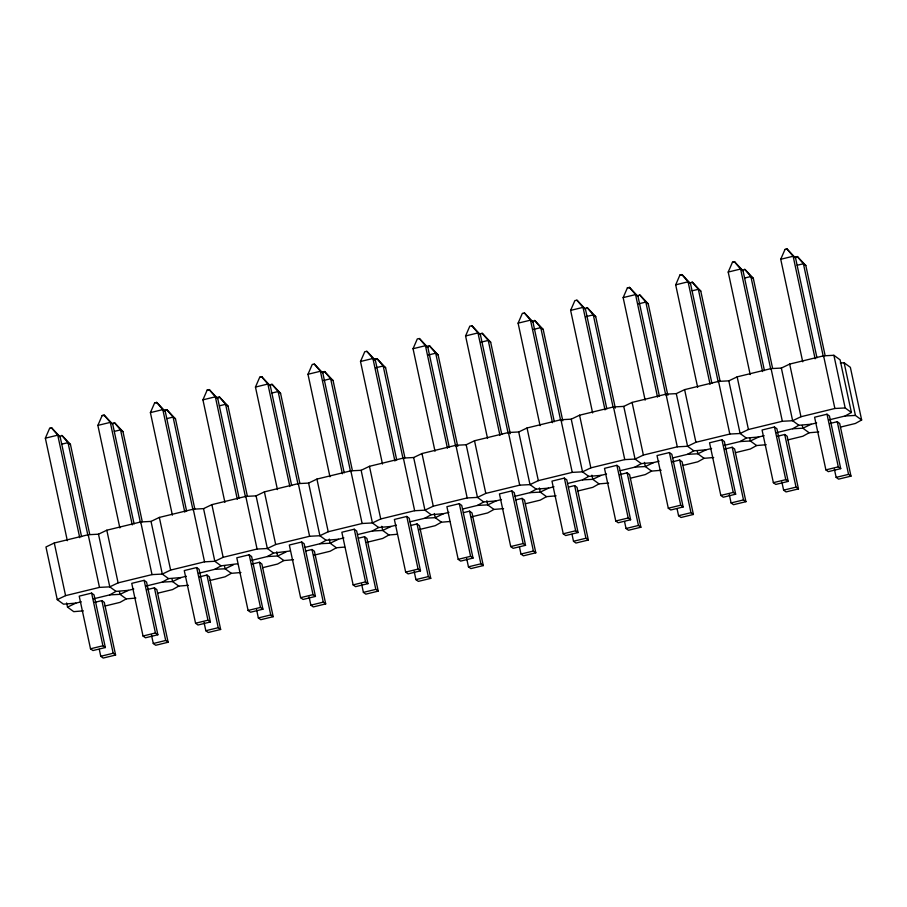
<?xml version="1.0" encoding="UTF-8"?>
<svg xmlns="http://www.w3.org/2000/svg" width="907" height="907" viewBox="0 0 907 907"><rect width="100%" height="100%" fill="white"/><g stroke="black" fill="none" stroke-linecap="round" stroke-linejoin="round"><path stroke-width="1.36" d="M67.333 540.708L45.35 438.172L49.624 428.319L51.903 428.127L60.179 436.925L81.573 536.683M119.86 527.931L97.877 425.394L102.151 415.531L104.43 415.349L112.706 424.147L134.1 523.906M172.387 515.153L150.403 412.617L154.689 402.753L156.956 402.561L165.233 411.37L186.627 511.129M224.913 502.376L202.93 399.84L207.215 389.976L209.483 389.783L217.759 398.592L239.153 498.351M277.44 489.599L255.457 387.062L259.742 377.199L262.01 377.006L270.297 385.804L291.68 485.574M329.967 476.81L307.983 374.274L312.269 364.421L314.536 364.229L322.824 373.026L344.207 472.796M382.493 464.033L360.51 361.496L364.795 351.644L367.063 351.451L375.351 360.249L396.733 460.019M435.02 451.255L413.048 348.719L417.322 338.867L419.601 338.674L427.877 347.472L449.26 447.242M487.547 438.478L465.574 335.941L469.849 326.089L472.128 325.896L480.404 334.694L501.786 434.464M540.084 425.7L518.101 323.164L522.375 313.312L524.654 313.119L532.931 321.917L554.313 421.676M592.611 412.923L570.628 310.387L574.902 300.523L577.181 300.342L585.457 309.14L606.84 408.898M645.138 400.146L623.154 297.609L627.429 287.746L629.707 287.553L637.984 296.362L659.378 396.121M697.664 387.368L675.681 284.832L679.955 274.968L682.234 274.776L690.51 283.585L711.904 383.344M750.191 374.591L728.208 272.055L732.482 262.191L734.761 261.998L743.037 270.796L764.431 370.566M802.718 361.802L780.734 259.266L785.009 249.414L787.287 249.221L795.564 258.019L816.958 357.789M93.478 598.835L109.747 594.879L116.005 591.387L128.363 590.355L133.794 589.028M135.88 598.076L126.266 598.881L120.007 602.373L105.087 606.001M146.004 586.058L162.285 582.101L168.532 578.609L180.89 577.566L186.32 576.251M188.407 585.298L178.792 586.103L172.545 589.595L157.614 593.223M198.531 573.281L214.812 569.324L221.059 565.832L237.487 563.803M240.933 572.521L231.319 573.326L225.072 576.818L210.141 580.446M251.058 560.503L267.338 556.547L273.585 553.055L290.013 551.025M293.46 559.732L283.846 560.549L277.599 564.029L262.667 567.669M304.945 547.397L319.865 543.758L326.112 540.277L338.47 539.234L343.9 537.919M344.615 547.08L336.372 547.771L330.125 551.252L313.845 555.22M357.471 534.62L372.392 530.98L378.638 527.5L390.996 526.457L396.427 525.142M397.141 534.291L388.899 534.994L382.652 538.475L366.371 542.443M409.998 521.831L424.918 518.203L431.165 514.722L443.534 513.679L448.954 512.353M449.668 521.514L441.426 522.217L435.179 525.697L418.898 529.654M462.525 509.054L477.445 505.426L483.692 501.945L496.061 500.902L501.48 499.576M503.566 508.623L493.952 509.428L487.705 512.92L471.425 516.877M515.051 496.276L529.971 492.648L536.23 489.156L548.588 488.125L554.007 486.798M556.093 495.846L546.49 496.651L540.232 500.142L525.312 503.77M567.578 483.499L582.498 479.871L588.756 476.379L601.114 475.347L606.534 474.021M608.631 483.068L599.017 483.873L592.759 487.365L577.838 490.993M620.105 470.722L635.025 467.094L641.283 463.602L653.641 462.559L659.06 461.244M661.158 470.291L651.543 471.096L645.285 474.588L630.365 478.216M672.631 457.944L687.551 454.316L693.81 450.824L706.168 449.781L711.598 448.466M713.684 457.513L704.07 458.318L697.812 461.81L682.892 465.438M723.797 445.496L740.078 441.539L746.336 438.047L758.694 437.004L764.125 435.689M766.211 444.725L756.597 445.541L750.338 449.022L735.418 452.661M776.335 432.718L792.605 428.75L798.863 425.27L811.221 424.227L816.651 422.911M818.738 431.947L809.123 432.764L802.865 436.244L787.945 439.884M828.862 419.941L845.143 415.973L851.39 412.492L840.097 359.841L833.884 355.295L823.59 355.827L789.668 364.081L781.358 368.072L771.063 368.605L737.142 376.858L728.82 380.849L718.537 381.393L684.615 389.636L676.293 393.627L666.01 394.171L632.088 402.413L623.767 406.404L613.483 406.948L579.562 415.202L571.24 419.181L560.945 419.726L527.035 427.979L518.713 431.97L508.419 432.503L474.508 440.757L466.187 444.747L455.892 445.28L421.982 453.534L413.66 457.525L403.366 458.058L369.455 466.311L361.133 470.302L350.839 470.835L316.928 479.089L308.607 483.08L298.312 483.612L264.402 491.866L256.08 495.857L245.786 496.401L211.875 504.643L203.553 508.634L193.259 509.178L159.337 517.421L151.027 521.412L140.732 521.956L106.811 530.21L98.5 534.189L88.206 534.733L54.284 542.987L45.962 546.978L57.254 599.629L63.479 604.164L75.837 603.132L81.267 601.806M840.279 362.993L844.145 362.789L850.358 367.324L861.65 419.986L855.403 423.467L840.472 427.095M57.254 599.629L65.576 595.638L99.487 587.385L109.781 586.852L118.103 582.861L152.013 574.607L162.308 574.074L170.629 570.084L204.551 561.83L214.834 561.286L223.156 557.306L257.078 549.052L267.361 548.508L275.683 544.517L309.604 536.275L319.888 535.731L328.209 531.74L362.131 523.498L372.426 522.954L380.736 518.963L414.658 510.709L424.952 510.176L433.274 506.185L467.184 497.932L477.479 497.399L485.801 493.408L519.711 485.154L530.005 484.621L538.327 480.631L572.238 472.377L582.532 471.844L590.854 467.853L624.764 459.6L635.059 459.067L643.38 455.076L677.291 446.822L687.585 446.278L695.907 442.287L729.818 434.045L740.112 433.501L748.434 429.51L782.344 421.267L792.639 420.723L800.96 416.732L834.871 408.49L845.165 407.946L851.39 412.492M66.63 602.962L67.515 607.123L75.837 603.132M128.363 590.355L120.041 594.346L109.747 594.879M180.89 577.566L172.568 581.557L162.285 582.101M233.416 564.789L225.095 568.78L214.812 569.324M285.943 552.012L277.621 556.002L267.338 556.547M338.47 539.234L330.159 543.225L319.865 543.758M390.996 526.457L382.686 530.448L372.392 530.98M443.534 513.679L435.213 517.67L424.918 518.203M496.061 500.902L487.739 504.893L477.445 505.426M548.588 488.125L540.266 492.116L529.971 492.648M601.114 475.347L592.793 479.338L582.498 479.871M653.641 462.559L645.319 466.549L635.025 467.094M706.168 449.781L697.846 453.772L687.551 454.316M758.694 437.004L750.372 440.995L740.078 441.539M811.221 424.227L802.899 428.217L792.605 428.75M51.903 428.127L49.624 428.319M104.43 415.349L102.151 415.531M156.956 402.561L154.689 402.753M209.483 389.783L207.215 389.976M262.01 377.006L259.742 377.199M629.707 287.553L627.429 287.746M682.234 274.776L679.955 274.968M734.761 261.998L732.482 262.191M787.287 249.221L785.009 249.414M45.35 438.172L57.753 435.156L60.179 436.925M97.877 425.394L110.291 422.379L112.706 424.147M150.403 412.617L162.818 409.601L165.233 411.37M202.93 399.84L215.344 396.812L217.759 398.592M255.457 387.062L267.871 384.035L270.297 385.804M307.983 374.274L320.398 371.258L322.824 373.026M360.51 361.496L372.924 358.48L375.351 360.249M413.048 348.719L425.451 345.703L427.877 347.472M465.574 335.941L477.978 332.926L480.404 334.694M518.101 323.164L530.504 320.148L532.931 321.917M570.628 310.387L583.031 307.371L585.457 309.14M623.154 297.609L635.558 294.594L637.984 296.362M675.681 284.832L688.084 281.805L690.51 283.585M728.208 272.055L740.611 269.028L743.037 270.796M780.734 259.266L793.137 256.25L795.564 258.019M89.748 534.484L70.44 444.419L62.164 435.621L60.259 436.074M142.274 521.706L122.967 431.641L114.69 422.832L112.785 423.297M167.217 410.055L164.949 410.247L167.217 410.055L175.493 418.853L194.801 508.929M219.743 397.277L217.476 397.47L219.743 397.277L228.02 406.075L247.339 496.14M272.27 384.5L270.003 384.693L272.27 384.5L280.558 393.298L299.866 483.363M324.797 371.723L322.529 371.915L324.797 371.723L333.084 380.521L352.392 470.586M377.335 358.945L375.056 359.138L377.335 358.945L385.611 367.743L404.919 457.808M429.861 346.168L427.582 346.361L429.861 346.168L438.138 354.966L457.74 446.414M510.267 433.637L490.664 342.188L482.388 333.391L480.483 333.844M562.793 420.859L543.191 329.411L534.915 320.613L533.01 321.067M615.32 408.082L595.718 316.634L587.441 307.824L585.537 308.289M667.847 395.305L648.244 303.845L639.968 295.047L638.063 295.512M720.079 381.133L700.771 291.068L692.495 282.27L690.59 282.735M772.605 368.355L753.298 278.29L745.021 269.492L743.116 269.957M797.548 256.715L795.28 256.908L797.548 256.715L805.824 265.513L825.132 355.578M61.812 444.158L68.014 442.65L70.44 444.419M114.339 431.381L120.552 429.873L122.967 431.641M166.865 418.603L173.078 417.084L175.493 418.853M219.392 405.814L225.605 404.307L228.02 406.075M271.93 393.037L278.132 391.529L280.558 393.298M323.209 380.566L330.658 378.752L333.084 380.521M375.736 367.788L383.185 365.975L385.611 367.743M428.263 355.011L435.711 353.197L438.138 354.966M480.789 342.222L488.238 340.42L490.664 342.188M533.316 329.445L540.765 327.642L543.191 329.411M585.854 316.668L593.291 314.854L595.718 316.634M638.381 303.89L645.818 302.076L648.244 303.845M692.143 290.807L698.345 289.299L700.771 291.068M744.67 278.03L750.871 276.522L753.298 278.29M797.196 265.252L803.409 263.744L805.824 265.513M91.618 593.11L79.215 596.137L90.507 648.788L92.922 650.557L105.337 647.541L94.045 594.89L91.618 593.11L102.91 645.773L105.337 647.541M144.145 580.333L131.742 583.36L143.034 636.011L145.449 637.78L157.863 634.764L146.571 582.101L144.145 580.333L155.437 632.984L157.863 634.764M196.672 567.555L184.268 570.571L195.561 623.234L197.975 625.002L210.39 621.975L199.098 569.324L196.672 567.555L207.964 620.207L210.39 621.975M249.21 554.778L236.795 557.794L248.087 610.456L250.513 612.225L262.917 609.198L251.624 556.547L249.21 554.778L260.49 607.429L262.917 609.198M301.736 542.001L289.322 545.016L300.614 597.668L303.04 599.448L315.443 596.421L304.151 543.769L301.736 542.001L313.017 594.652L315.443 596.421M354.263 529.223L341.848 532.239L353.14 584.89L355.567 586.659L367.97 583.643L356.678 530.992L354.263 529.223L365.544 581.875L367.97 583.643M406.79 516.446L394.375 519.462L405.667 572.113L408.093 573.882L420.497 570.866L409.216 518.214L406.79 516.446L418.07 569.097L420.497 570.866M459.316 503.668L446.902 506.684L458.194 559.336L460.62 561.104L473.023 558.088L461.742 505.437L459.316 503.668L470.597 556.32L473.023 558.088M511.843 490.88L499.44 493.907L510.72 546.558L513.147 548.327L525.55 545.311L514.269 492.66L511.843 490.88L523.135 543.542L525.55 545.311M564.369 478.102L551.966 481.129L563.247 533.781L565.673 535.549L578.076 532.534L566.796 479.871L564.369 478.102L575.662 530.765L578.076 532.534M616.896 465.325L604.493 468.352L615.774 521.003L618.2 522.772L630.614 519.756L619.322 467.094L616.896 465.325L628.188 517.976L630.614 519.756M669.423 452.548L657.019 455.563L668.3 508.226L670.727 509.995L683.141 506.968L671.849 454.316L669.423 452.548L680.715 505.199L683.141 506.968M721.949 439.77L709.546 442.786L720.827 495.437L723.253 497.217L735.668 494.19L724.376 441.539L721.949 439.77L733.241 492.422L735.668 494.19M774.476 426.993L762.073 430.009L773.365 482.66L775.78 484.429L788.194 481.413L776.902 428.762L774.476 426.993L785.768 479.644L788.194 481.413M827.003 414.216L814.599 417.231L825.892 469.883L828.306 471.651L840.721 468.636L829.429 415.984L827.003 414.216L838.295 466.867L840.721 468.636M94.441 602.418L101.879 600.604L104.305 602.373L115.597 655.035L103.183 658.051L100.768 656.283L99.282 649.355M146.968 589.641L154.405 587.827L156.832 589.595L168.124 642.247L155.709 645.274L153.294 643.505L151.503 635.183M199.495 576.863L206.943 575.049L209.358 576.818L220.65 629.469L208.236 632.496L205.821 630.716L204.041 622.406M252.021 564.086L259.47 562.272L261.885 564.041L273.177 616.692L260.774 619.708L258.348 617.939L256.568 609.629M305.784 551.003L311.997 549.495L314.412 551.263L325.704 603.915L313.3 606.93L310.874 605.162L309.094 596.851M358.322 538.225L364.523 536.717L366.95 538.486L378.23 591.137L365.827 594.153L363.401 592.384L361.621 584.074M410.848 525.448L417.05 523.94L419.476 525.709L430.757 578.36L418.354 581.376L415.928 579.607L414.148 571.297M463.375 512.67L469.577 511.151L472.003 512.931L483.284 565.583L470.88 568.598L468.454 566.83L466.674 558.519M515.902 499.882L522.103 498.374L524.529 500.142L535.81 552.805L523.407 555.821L520.981 554.052L519.496 547.125M568.428 487.104L574.63 485.596L577.056 487.365L588.337 540.028L575.934 543.044L573.507 541.275L572.022 534.348M619.708 474.633L627.156 472.819L629.583 474.588L640.875 527.239L628.46 530.266L626.034 528.498L624.549 521.559M672.246 461.856L679.683 460.042L682.109 461.81L693.402 514.462L680.987 517.489L678.561 515.709L677.076 508.782M724.772 449.078L732.21 447.264L734.636 449.033L745.928 501.684L733.514 504.7L731.087 502.932L729.307 494.621M777.299 436.301L784.736 434.487L787.163 436.256L798.455 488.907L786.04 491.923L783.625 490.154L781.834 481.844M829.826 423.512L837.263 421.71L839.689 423.478L850.981 476.13L838.567 479.145L836.152 477.377L834.361 469.066M90.507 648.788L102.91 645.773M143.034 636.011L155.437 632.984M195.561 623.234L207.964 620.207M248.087 610.456L260.49 607.429M300.614 597.668L313.017 594.652M353.14 584.89L365.544 581.875M405.667 572.113L418.07 569.097M458.194 559.336L470.597 556.32M510.72 546.558L523.135 543.542M563.247 533.781L575.662 530.765M615.774 521.003L628.188 517.976M668.3 508.226L680.715 505.199M720.827 495.437L733.241 492.422M773.365 482.66L785.768 479.644M825.892 469.883L838.295 466.867M100.768 656.283L113.171 653.255L115.597 655.035M153.294 643.505L165.698 640.478L168.124 642.247M205.821 630.716L218.224 627.701L220.65 629.469M258.348 617.939L270.751 614.923L273.177 616.692M310.874 605.162L323.277 602.146L325.704 603.915M363.401 592.384L375.804 589.369L378.23 591.137M415.928 579.607L428.331 576.591L430.757 578.36M468.454 566.83L480.869 563.814L483.284 565.583M520.981 554.052L533.395 551.037L535.81 552.805M573.507 541.275L585.922 538.248L588.337 540.028M626.034 528.498L638.449 525.47L640.875 527.239M678.561 515.709L690.975 512.693L693.402 514.462M731.087 502.932L743.502 499.916L745.928 501.684M783.625 490.154L796.029 487.138L798.455 488.907M836.152 477.377L848.555 474.361L850.981 476.13M83.353 610.853L73.739 611.658L67.515 607.123M845.143 415.973L855.426 415.44L861.65 419.986M798.863 425.27L792.639 420.723L781.358 368.072M809.123 432.764L802.899 428.217L802.31 425.451M746.336 438.047L740.112 433.501L728.82 380.849M756.597 445.541L750.372 440.995L749.783 438.228M693.81 450.824L687.585 446.278L676.293 393.627M704.07 458.318L697.846 453.772L697.256 451.006M641.283 463.602L635.059 459.067L623.767 406.404M651.543 471.096L645.319 466.549L644.423 462.4M588.756 476.379L582.532 471.844L571.24 419.181M599.017 483.873L592.793 479.338L591.897 475.177M536.23 489.156L530.005 484.621L518.713 431.97M546.49 496.651L540.266 492.116L539.37 487.955M483.692 501.945L477.479 497.399L466.187 444.747M493.952 509.428L487.739 504.893L486.844 500.732M431.165 514.722L424.952 510.176L413.66 457.525M441.426 522.217L435.213 517.67L434.317 513.509M378.638 527.5L372.426 522.954L361.133 470.302M388.899 534.994L382.686 530.448L381.79 526.287M326.112 540.277L319.888 535.731L308.607 483.08M336.372 547.771L330.159 543.225L329.264 539.064M273.585 553.055L267.361 548.508L256.08 495.857M283.846 560.549L277.621 556.002L276.737 551.853M221.059 565.832L214.834 561.286L203.553 508.634M231.319 573.326L225.095 568.78L224.505 566.013M168.532 578.609L162.308 574.074L151.027 521.412M178.792 586.103L172.568 581.557L171.979 578.791M116.005 591.387L109.781 586.852L98.5 534.189M126.266 598.881L120.041 594.346L119.452 591.568M797.174 256.443L803.409 263.744L823.307 356.587M786.913 248.949L793.137 256.25L815.121 358.787M744.647 269.22L750.871 276.522L770.78 369.364M734.387 261.726L740.611 269.028L762.594 371.564M692.12 281.998L698.345 289.299L718.253 382.142M681.86 274.504L688.084 281.805L710.068 384.341M639.594 294.775L645.818 302.076L665.727 394.919M629.333 287.292L635.558 294.594L657.541 397.13M587.067 307.552L593.291 314.854L613.2 407.697M576.807 300.07L583.031 307.371L605.014 409.907M534.54 320.341L540.765 327.642L560.673 420.474M524.28 312.847L530.504 320.148L552.488 422.685M482.014 333.118L488.238 340.42L508.147 433.251M471.753 325.624L477.978 332.926L499.961 435.462M429.487 345.896L435.711 353.197L455.609 446.029M419.227 338.402L425.451 345.703L447.434 448.239M376.961 358.673L383.185 365.975L403.082 458.806M366.7 351.179L372.924 358.48L394.908 461.017M324.434 371.451L330.658 378.752L350.555 471.595M314.173 363.956L320.398 371.258L342.381 473.794M271.907 384.228L278.132 391.529L298.029 484.372M261.647 376.734L267.871 384.035L289.855 486.571M219.369 397.005L225.605 404.307L245.502 497.149M209.109 389.511L215.344 396.812L237.328 499.349M166.843 409.783L173.078 417.084L192.976 509.927M156.582 402.3L162.818 409.601L184.79 512.138M114.316 422.571L120.552 429.873L140.449 522.704M104.056 415.077L110.291 422.379L132.263 524.915M61.789 435.349L68.014 442.65L87.922 535.481M51.529 427.855L57.753 435.156L79.737 537.692M844.145 362.789L855.426 415.44M833.884 355.295L845.165 407.946M823.59 355.827L834.871 408.49M837.263 421.71L848.555 474.361M789.668 364.081L800.96 416.732M771.063 368.605L782.344 421.267M784.736 434.487L796.029 487.138M737.142 376.858L748.434 429.51M718.537 381.393L729.818 434.045M732.21 447.264L743.502 499.916M684.615 389.636L695.907 442.287M666.01 394.171L677.291 446.822M679.683 460.042L690.975 512.693M632.088 402.413L643.38 455.076M613.483 406.948L624.764 459.6M627.156 472.819L638.449 525.47M579.562 415.202L590.854 467.853M560.945 419.726L572.238 472.377M574.63 485.596L585.922 538.248M527.035 427.979L538.327 480.631M508.419 432.503L519.711 485.154M522.103 498.374L533.395 551.037M474.508 440.757L485.801 493.408M455.892 445.28L467.184 497.932M469.577 511.151L480.869 563.814M421.982 453.534L433.274 506.185M403.366 458.058L414.658 510.709M417.05 523.94L428.331 576.591M369.455 466.311L380.736 518.963M350.839 470.835L362.131 523.498M364.523 536.717L375.804 589.369M316.928 479.089L328.209 531.74M298.312 483.612L309.604 536.275M311.997 549.495L323.277 602.146M264.402 491.866L275.683 544.517M245.786 496.401L257.078 549.052M259.47 562.272L270.751 614.923M211.875 504.643L223.156 557.306M193.259 509.178L204.551 561.83M206.943 575.049L218.224 627.701M159.337 517.421L170.629 570.084M140.732 521.956L152.013 574.607M154.405 587.827L165.698 640.478M106.811 530.21L118.103 582.861M88.206 534.733L99.487 587.385M101.879 600.604L113.171 653.255M54.284 542.987L65.576 595.638"/></g></svg>
